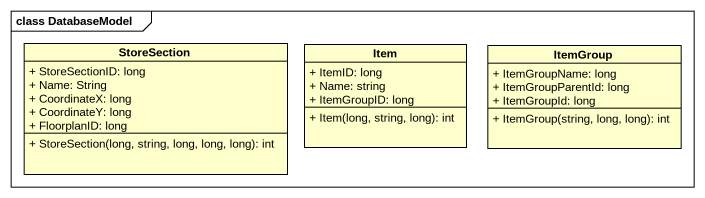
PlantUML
@startuml
mainframe class DatabaseModel
hide circle
hide empty members
skinparam classAttributeIconSize 0
class StoreSection {
  + StoreSectionID: long
  + Name: String
  + CoordinateX: long
  + CoordinateY: long
  + FloorplanID: long
  + StoreSection(long, string, long, long, long): int
}
class Item {
  + ItemID: long
  + Name: string
  + ItemGroupID: long
  + Item(long, string, long): int
}
class ItemGroup {
  + ItemGroupName: long
  + ItemGroupParentId: long
  + ItemGroupId: long
  + ItemGroup(string, long, long): int
}
@enduml
